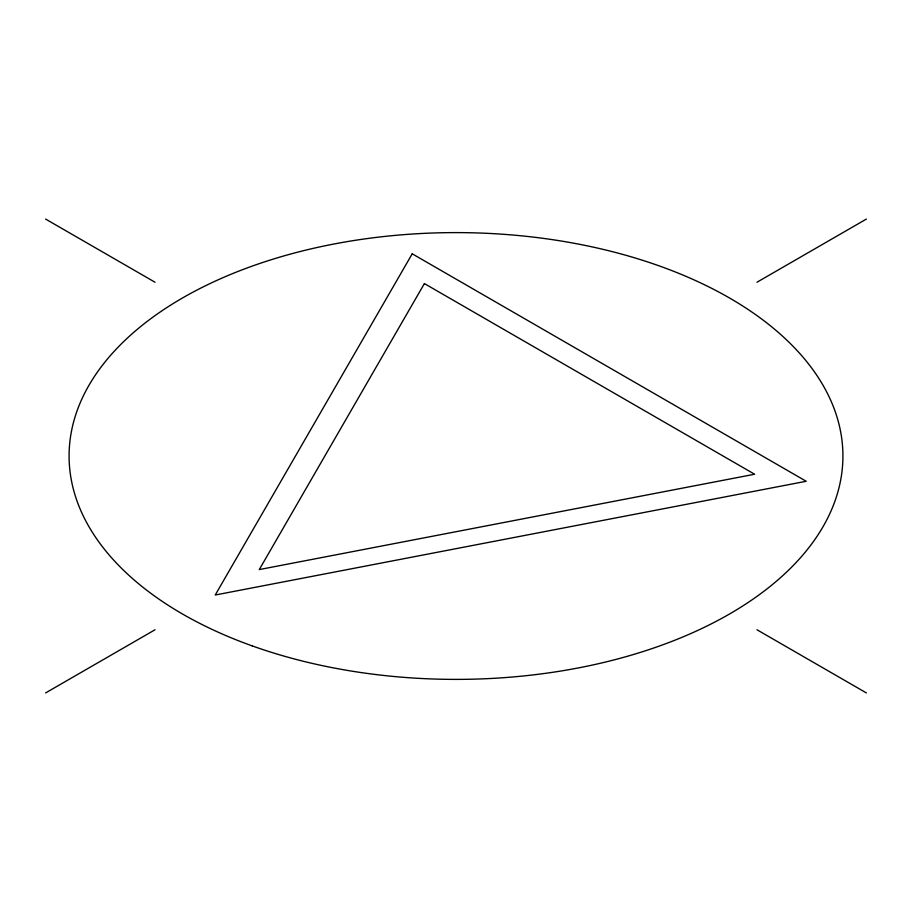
<?xml version="1.0" encoding="UTF-8"?>
<svg xmlns="http://www.w3.org/2000/svg" width="912" height="912" viewBox="0 0 912 912"><rect width="100%" height="100%" fill="white"/><g stroke="black" fill="none" stroke-linecap="round" stroke-linejoin="round"><path stroke-width="1.37" d="M45.6 692.938L155.04 629.759M756.96 282.241L866.4 219.062M45.6 219.062L155.04 282.241M756.96 629.759L866.4 692.938M412.224 253.81L215.232 595.012L806.208 481.274L412.224 253.81M424.399 283.586L259.282 569.578L754.634 474.24L424.399 283.586M252.111 645.856A386.927 223.394 0 0 0 842.734 463.022A386.927 223.394 0 0 0 273.155 259.122A386.927 223.394 0 0 0 252.111 645.856"/></g></svg>
